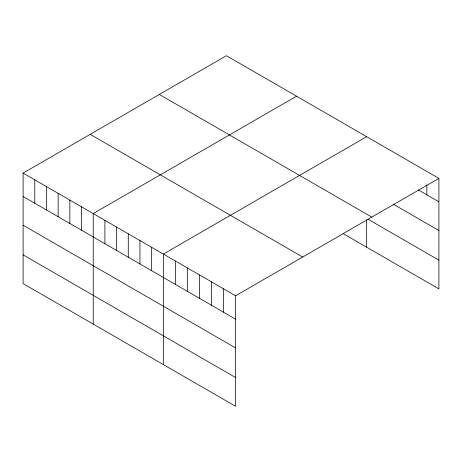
<?xml version="1.0" encoding="UTF-8"?>
<svg xmlns="http://www.w3.org/2000/svg" width="462" height="462" viewBox="0 0 462 462"><rect width="100%" height="100%" fill="white"/><g stroke="black" fill="none" stroke-linecap="round" stroke-linejoin="round"><path stroke-width="0.69" d="M23.1 173.094L235.591 295.772L235.591 406.289L23.1 283.61L23.1 173.094L226.409 55.711L438.9 178.39L438.9 288.906L343.278 233.703M296.535 96.194L93.22 213.577L93.22 324.093M366.655 136.683L163.346 254.06L163.346 364.576M235.591 295.772L438.9 178.39M418.428 189.969L438.9 201.784M393.145 204.117L438.9 230.538M159.321 94.444L371.806 217.128M367.856 219.144L438.9 260.158M90.194 134.355L302.679 257.034M23.1 196.489L235.591 319.167M23.1 225.237L235.591 347.915M23.1 254.857L235.591 377.541M426.859 184.91L426.859 194.837M366.655 219.814L366.655 247.199M223.55 288.819L223.55 312.214M211.509 281.866L211.509 305.261M199.468 274.913L199.468 298.313M187.428 267.966L187.428 291.36M175.387 261.013L175.387 284.407M151.657 247.314L151.657 270.709M139.969 240.563L139.969 263.958M128.28 233.818L128.28 257.213M116.597 227.073L116.597 250.468M104.909 220.322L104.909 243.717M81.537 206.826L81.537 230.226M69.849 200.081L69.849 223.475M58.16 193.335L58.16 216.73M46.471 186.584L46.471 209.979M34.789 179.839L34.789 203.234"/></g></svg>
